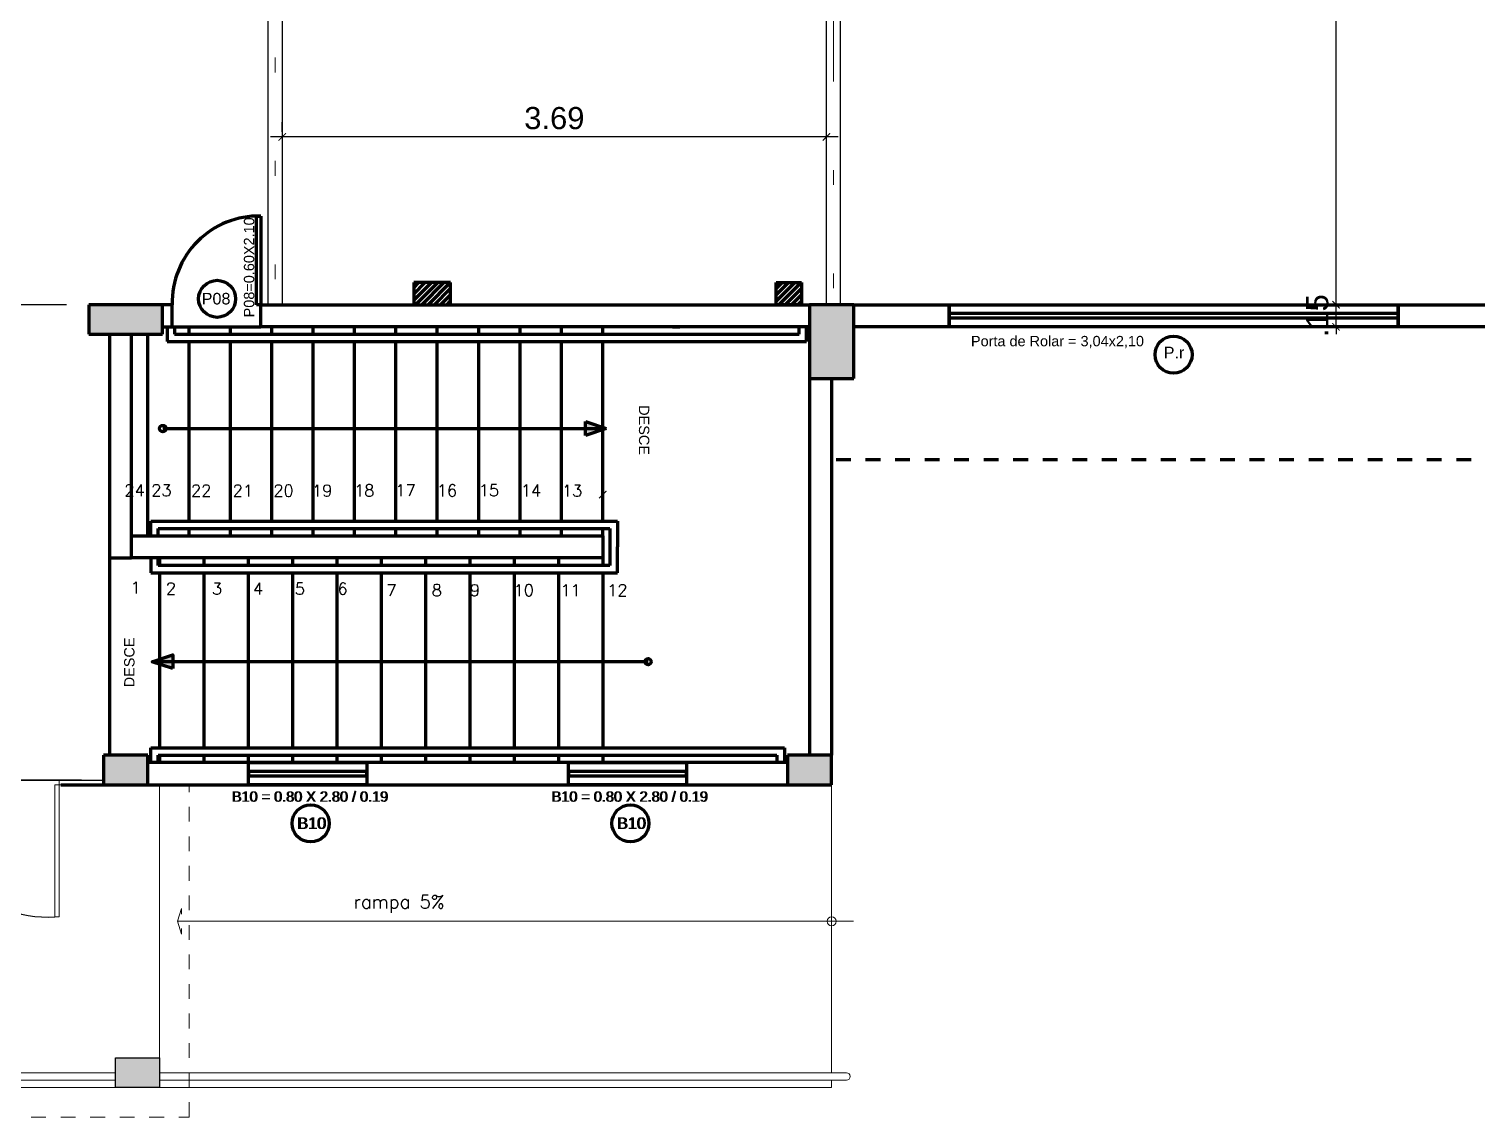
# Model space of a CAD drawing. Header units: metres. Extents: x -15851 to -15710, y 6781 to 6850.
# Drawn here: x -15735.37 to -15725.56, y 6816.99 to 6824.36 of the extents above; entities that cross this region are included whole.
import ezdxf

# ---------------------------------------------------------------- set-up
doc = ezdxf.new("R2010")
doc.units = ezdxf.units.M
for name, pattern in [('ACAD_ISO02W100', [15, 12, -3]), ('ACAD_ISO06W100', [36, 24, -3, 0, -3, 0, -3, 0, -3]), ('HIDDEN', [0.375, 0.25, -0.125])]:
    doc.linetypes.add(name, pattern=pattern)
for name, color, linetype in [('ARCO', 1, 'Continuous'), ('Divisórias de Gesso Acartonado', 42, 'Continuous'), ('ESQUADRIAS', 2, 'Continuous'), ('pilares', 253, 'Continuous'), ('TEXTO', 7, 'Continuous'), ('Texto Esquadrias', 7, 'Continuous')]:
    doc.layers.add(name, color=color, linetype=linetype)
for name, color, linetype, lineweight in [('BANCADA', 152, 'Continuous', 30), ('cota', 18, 'Continuous', 9), ('Eixo', 1, 'ACAD_ISO06W100', 0), ('linha', 1, 'Continuous', 9), ('Linha 1', 1, 'Continuous', 13), ('Linha 2', 2, 'Continuous', 20), ('linha2', 2, 'Continuous', 20), ('parede', 8, 'Continuous', 80), ('parede-0', 1, 'Continuous', 30), ('PISO', 8, 'Continuous', 13), ('projeção', 25, 'ACAD_ISO02W100', 9)]:
    doc.layers.add(name, color=color, linetype=linetype, lineweight=lineweight)
doc.styles.add('AMBI', font='arial.ttf')
doc.styles.add('arial', font='arial.ttf')
doc.styles.add('romans', font='romans.shx')
doc.dimstyles.new('1-50', dxfattribs={"dimtxt": 0.15, "dimasz": 0.05, "dimexe": 0.1, "dimexo": 0.15, "dimgap": 0.05, "dimtad": 1, "dimzin": 4, "dimdsep": 46, "dimtxsty": 'arial', "dimblk": 'ARCHTICK', "dimcen": 0, "dimdle": 0.08, "dimclrd": 256, "dimclre": 256, "dimclrt": 256, "dimadec": 1, "dimazin": 0, "dimtfac": 1, "dimtix": 1, "dimtmove": 0, "dimatfit": 0, "dimldrblk": 'ARCHTICK', "dimfxl": 1, "dimtolj": 1, "dimarcsym": 0})

# ---------------------------------------------------------------- blocks, each defined once
blk = doc.blocks.new('_ArchTick')
at = {"color": 0, "linetype": 'ByBlock', "const_width": 0.15}
blk.add_lwpolyline([(-0.5, -0.5), (0.5, 0.5)], dxfattribs=at)
blk = doc.blocks.new('*D260')
at = {"layer": 'cota', "lineweight": -2, "transparency": 16777216}
for p, q in [((-15733.6511, 6823.6587), (-15733.6511, 6823.7244)), ((-15729.9661, 6823.6587), (-15729.9661, 6823.7244)), ((-15729.8861, 6823.6244), (-15733.7311, 6823.6244))]:
    blk.add_line(p, q, dxfattribs=at)
at = {"layer": 'Defpoints', "color": 0, "transparency": 16777216}
for p in [(-15733.6511, 6823.6244), (-15733.6511, 6823.5087), (-15729.9661, 6823.5087)]:
    blk.add_point(p, dxfattribs=at)
at = {"layer": 'cota', "lineweight": -2, "transparency": 16777216, "xscale": 0.05, "yscale": 0.05, "zscale": 0.05, "rotation": 180}
blk.add_blockref('_ArchTick', (-15733.6511, 6823.6244), dxfattribs=at)
at = {"layer": 'cota', "lineweight": -2, "transparency": 16777216, "xscale": 0.05, "yscale": 0.05, "zscale": 0.05}
blk.add_blockref('_ArchTick', (-15729.9661, 6823.6244), dxfattribs=at)
at = {"layer": 'cota', "transparency": 16777216, "insert": (-15731.8086, 6823.751), "char_height": 0.15, "attachment_point": 5, "style": 'arial'}
blk.add_mtext('\\A1;3.69', dxfattribs=at)
blk = doc.blocks.new('*D267')
at = {"layer": 'cota', "lineweight": -2, "transparency": 16777216}
for p, q in [((-15726.5157, 6822.4887), (-15726.5157, 6822.5387)), ((-15726.4993, 6822.4887), (-15726.6157, 6822.4887)), ((-15726.5157, 6822.3387), (-15726.5157, 6822.4887)), ((-15726.4993, 6822.3387), (-15726.6157, 6822.3387)), ((-15726.5157, 6822.3387), (-15726.5157, 6822.2887))]:
    blk.add_line(p, q, dxfattribs=at)
at = {"layer": 'Defpoints', "color": 0, "transparency": 16777216}
for p in [(-15726.5157, 6822.4887), (-15726.3493, 6822.4887), (-15726.3493, 6822.3387)]:
    blk.add_point(p, dxfattribs=at)
at = {"layer": 'cota', "lineweight": -2, "transparency": 16777216, "xscale": 0.05, "yscale": 0.05, "zscale": 0.05}
for p, rotation in [((-15726.5157, 6822.4887), 270), ((-15726.5157, 6822.3387), 90)]:
    blk.add_blockref('_ArchTick', p, dxfattribs=dict(at, rotation=rotation))
at = {"layer": 'cota', "transparency": 16777216, "insert": (-15726.6423, 6822.4137), "char_height": 0.15, "attachment_point": 5, "rotation": 90, "style": 'arial'}
blk.add_mtext('\\A1;.15', dxfattribs=at)
blk = doc.blocks.new('*D268')
at = {"layer": 'cota', "lineweight": -2, "transparency": 16777216}
for p, q in [((-15726.5157, 6822.4087), (-15726.5157, 6828.4037)), ((-15726.4993, 6828.3237), (-15726.6157, 6828.3237)), ((-15726.4993, 6822.4887), (-15726.6157, 6822.4887))]:
    blk.add_line(p, q, dxfattribs=at)
at = {"layer": 'Defpoints', "color": 0, "transparency": 16777216}
for p in [(-15726.5157, 6828.3237), (-15726.3493, 6828.3237), (-15726.3493, 6822.4887)]:
    blk.add_point(p, dxfattribs=at)
at = {"layer": 'cota', "lineweight": -2, "transparency": 16777216, "xscale": 0.05, "yscale": 0.05, "zscale": 0.05}
for p, rotation in [((-15726.5157, 6828.3237), 90), ((-15726.5157, 6822.4887), 270)]:
    blk.add_blockref('_ArchTick', p, dxfattribs=dict(at, rotation=rotation))
at = {"layer": 'cota', "transparency": 16777216, "insert": (-15726.6423, 6825.4062), "char_height": 0.15, "attachment_point": 5, "rotation": 90, "style": 'arial'}
blk.add_mtext('\\A1;5.84', dxfattribs=at)
blk = doc.blocks.new('*D383')
at = {"layer": 'cota', "lineweight": -2, "transparency": 16777216}
for p, q in [((-15735.7145, 6819.1887), (-15735.7145, 6822.5687)), ((-15735.1111, 6822.4887), (-15735.8145, 6822.4887)), ((-15735.0111, 6819.2687), (-15735.8145, 6819.2687))]:
    blk.add_line(p, q, dxfattribs=at)
at = {"layer": 'Defpoints', "color": 0, "transparency": 16777216}
for p in [(-15735.7145, 6822.4887), (-15734.9611, 6822.4887), (-15734.8611, 6819.2687)]:
    blk.add_point(p, dxfattribs=at)
at = {"layer": 'cota', "lineweight": -2, "transparency": 16777216, "xscale": 0.05, "yscale": 0.05, "zscale": 0.05}
for p, rotation in [((-15735.7145, 6822.4887), 90), ((-15735.7145, 6819.2687), 270)]:
    blk.add_blockref('_ArchTick', p, dxfattribs=dict(at, rotation=rotation))
at = {"layer": 'cota', "transparency": 16777216, "insert": (-15735.8412, 6820.8787), "char_height": 0.15, "attachment_point": 5, "rotation": 90, "style": 'arial'}
blk.add_mtext('\\A1;3.22', dxfattribs=at)
blk = doc.blocks.new('*D384')
at = {"layer": 'cota', "lineweight": -2, "transparency": 16777216}
for p, q in [((-15735.7145, 6822.4087), (-15735.7145, 6825.6537)), ((-15735.7628, 6825.5737), (-15735.8145, 6825.5737)), ((-15735.1111, 6822.4887), (-15735.8145, 6822.4887))]:
    blk.add_line(p, q, dxfattribs=at)
at = {"layer": 'Defpoints', "color": 0, "transparency": 16777216}
for p in [(-15735.7145, 6825.5737), (-15735.6128, 6825.5737), (-15734.9611, 6822.4887)]:
    blk.add_point(p, dxfattribs=at)
at = {"layer": 'cota', "lineweight": -2, "transparency": 16777216, "xscale": 0.05, "yscale": 0.05, "zscale": 0.05}
for p, rotation in [((-15735.7145, 6825.5737), 90), ((-15735.7145, 6822.4887), 270)]:
    blk.add_blockref('_ArchTick', p, dxfattribs=dict(at, rotation=rotation))
at = {"layer": 'cota', "transparency": 16777216, "insert": (-15735.8412, 6824.0312), "char_height": 0.15, "attachment_point": 5, "rotation": 90, "style": 'arial'}
blk.add_mtext('\\A1;3.09', dxfattribs=at)
blk = doc.blocks.new('sdifjlksd')
at = {"layer": 'pilares'}
for points in [[(-15674.2, 6817.3887), (-15674.5, 6817.3887), (-15674.5, 6817.1887), (-15674.2, 6817.1887)], [(-15671.43, 6817.3887), (-15671.73, 6817.3887), (-15671.73, 6817.1887), (-15671.43, 6817.1887)]]:
    blk.add_hatch(color=8, dxfattribs=at).paths.add_polyline_path(points)
at = {"layer": 'ARCO', "color": 8}
for centre, start, end in [((-15673.8239, 6819.1676), 266.80202, 7.0376), ((-15672.186, 6819.1676), 172.9624, 273.19798)]:
    blk.add_arc(centre, 0.8252, start, end, dxfattribs=at)
at = {"layer": 'ESQUADRIAS', "color": 8}
for p, q in [((-15670.8275, 6819.3887), (-15670.0275, 6819.3887)), ((-15668.6625, 6819.3887), (-15667.8625, 6819.3887)), ((-15670.0275, 6819.2387), (-15670.8275, 6819.2387)), ((-15667.8625, 6819.2387), (-15668.6625, 6819.2387))]:
    blk.add_line(p, q, dxfattribs=at)
at = {"layer": 'ESQUADRIAS', "color": 8, "linetype": 'ByBlock', "ltscale": 0.15}
for points in [[(-15670.0275, 6819.3287), (-15670.8275, 6819.3287), (-15670.8275, 6819.2987), (-15670.0275, 6819.2987)], [(-15667.8625, 6819.3287), (-15668.6625, 6819.3287), (-15668.6625, 6819.2987), (-15667.8625, 6819.2987)]]:
    blk.add_lwpolyline(points, close=True, dxfattribs=at)
at = {"layer": 'linha', "color": 8}
for p, q in [((-15671.43, 6819.4387), (-15671.43, 6819.3887)), ((-15671.43, 6819.4387), (-15671.43, 6819.3887)), ((-15671.13, 6819.4387), (-15671.13, 6819.3887)), ((-15671.13, 6819.4387), (-15671.13, 6819.3887)), ((-15670.83, 6819.4387), (-15670.83, 6819.3887)), ((-15670.83, 6819.4387), (-15670.83, 6819.3887)), ((-15670.53, 6819.4387), (-15670.53, 6819.3887)), ((-15670.53, 6819.4387), (-15670.53, 6819.3887)), ((-15670.23, 6819.4387), (-15670.23, 6819.3887)), ((-15670.23, 6819.4387), (-15670.23, 6819.3887)), ((-15669.93, 6819.4387), (-15669.93, 6819.3887)), ((-15669.63, 6819.4387), (-15669.63, 6819.3887)), ((-15669.33, 6819.4387), (-15669.33, 6819.3887)), ((-15669.03, 6819.4387), (-15669.03, 6819.3887)), ((-15668.73, 6819.4387), (-15668.73, 6819.3887)), ((-15668.43, 6819.4387), (-15668.43, 6819.3887)), ((-15674.5, 6819.2387), (-15674.5, 6817.3387)), ((-15674.2, 6819.2387), (-15674.15, 6819.2387)), ((-15671.43, 6819.2387), (-15671.43, 6817.3887)), ((-15666.88, 6819.2387), (-15666.88, 6817.2887)), ((-15671.43, 6817.2387), (-15671.43, 6817.1887)), ((-15666.88, 6817.2387), (-15666.88, 6817.1887)), ((-15671.73, 6817.1887), (-15674.2, 6817.1887)), ((-15666.88, 6817.1887), (-15671.43, 6817.1887))]:
    blk.add_line(p, q, dxfattribs=at)
at = {"layer": 'Linha 1', "color": 8}
blk.add_line((-15671.3093, 6818.3137), (-15666.732, 6818.3137), dxfattribs=at)
blk.add_lwpolyline([(-15671.2825, 6818.3612), (-15671.2825, 6818.4013), (-15671.3093, 6818.3137), (-15671.2825, 6818.2261), (-15671.2825, 6818.2662)], dxfattribs=at)
blk.add_circle((-15666.88, 6818.3137), 0.03, dxfattribs=at)
at = {"layer": 'Linha 2', "color": 8}
blk.add_line((-15674.2, 6819.4387), (-15674.2, 6819.4087), dxfattribs=at)
for points in [[(-15674.2, 6819.2687), (-15673.9, 6819.2687), (-15673.9, 6819.2387), (-15674.2, 6819.2387)], [(-15673.87, 6819.2387), (-15673.87, 6818.3437), (-15673.9, 6818.3437), (-15673.9, 6819.2387)], [(-15672.14, 6819.2387), (-15672.14, 6818.3437), (-15672.11, 6818.3437), (-15672.11, 6819.2387)], [(-15671.81, 6819.2387), (-15672.11, 6819.2387), (-15672.11, 6819.2687), (-15671.81, 6819.2687)]]:
    blk.add_lwpolyline(points, close=True, dxfattribs=at)
at = {"layer": 'linha2', "color": 8}
for p, q in [((-15674.45, 6819.2387), (-15674.45, 6817.3887)), ((-15674.4, 6819.2387), (-15674.4, 6817.3887)), ((-15671.73, 6817.2887), (-15674.2, 6817.2887)), ((-15671.73, 6817.2387), (-15674.2, 6817.2387)), ((-15666.78, 6817.2887), (-15671.43, 6817.2887)), ((-15666.78, 6817.2387), (-15671.43, 6817.2387))]:
    blk.add_line(p, q, dxfattribs=at)
for points in [[(-15671.4898, 6819.3887), (-15671.4898, 6819.4887), (-15668.0181, 6819.4887)], [(-15668.0181, 6819.4887), (-15667.2001, 6819.4887), (-15667.2001, 6819.3887)], [(-15671.4398, 6819.3887), (-15671.4398, 6819.4387), (-15668.0181, 6819.4387)], [(-15668.0181, 6819.4387), (-15667.2501, 6819.4387), (-15667.2501, 6819.3887)]]:
    blk.add_lwpolyline(points, dxfattribs=at)
blk.add_arc((-15666.78, 6817.2637), 0.025, 270, 90, dxfattribs=at)
at = {"layer": 'parede', "color": 8}
for p, q in [((-15674.2, 6819.4387), (-15674.2, 6819.2387)), ((-15674.2, 6819.2387), (-15674.5, 6819.2387)), ((-15672.1, 6819.2387), (-15666.88, 6819.2387))]:
    blk.add_line(p, q, dxfattribs=at)
at = {"layer": 'parede', "color": 8, "linetype": 'ByBlock', "lineweight": -2}
blk.add_line((-15675.1461, 6818.9416), (-15675.1761, 6818.9416), dxfattribs=at)
at = {"layer": 'parede', "color": 8}
for points in [[(-15667.18, 6819.3887), (-15671.51, 6819.3887)], [(-15671.51, 6819.2387), (-15670.8275, 6819.2387), (-15670.8275, 6819.3887), (-15671.51, 6819.3887)], [(-15667.18, 6819.3887), (-15667.8625, 6819.3887), (-15667.8625, 6819.2387), (-15667.18, 6819.2387)], [(-15671.51, 6819.2387), (-15667.18, 6819.2387)]]:
    blk.add_lwpolyline(points, dxfattribs=at)
blk.add_lwpolyline([(-15668.6625, 6819.3887), (-15670.0275, 6819.3887), (-15670.0275, 6819.2387), (-15668.6625, 6819.2387)], close=True, dxfattribs=at)
at = {"layer": 'parede', "color": 8, "linetype": 'ByBlock', "lineweight": -2}
for points in [[(-15676.3642, 6818.9416), (-15675.1761, 6818.9416)], [(-15674.53, 6818.9416), (-15675.1461, 6818.9416)]]:
    blk.add_lwpolyline(points, dxfattribs=at)
at = {"layer": 'parede', "color": 8}
blk.add_solid([(-15674.53, 6818.955), (-15674.45, 6818.9416), (-15674.53, 6818.9283)], dxfattribs=at)
at = {"layer": 'parede-0', "color": 8}
blk.add_line((-15674.2, 6819.2687), (-15671.81, 6819.2687), dxfattribs=at)
at = {"layer": 'pilares', "color": 8}
for points in [[(-15674.5, 6819.2387), (-15674.2, 6819.2387), (-15674.2, 6819.4387), (-15674.5, 6819.4387)], [(-15671.81, 6819.2387), (-15671.51, 6819.2387), (-15671.51, 6819.4387), (-15671.81, 6819.4387)], [(-15667.18, 6819.2387), (-15666.88, 6819.2387), (-15666.88, 6819.4387), (-15667.18, 6819.4387)], [(-15674.5, 6817.3887), (-15674.2, 6817.3887), (-15674.2, 6817.1887), (-15674.5, 6817.1887)], [(-15671.73, 6817.3887), (-15671.43, 6817.3887), (-15671.43, 6817.1887), (-15671.73, 6817.1887)]]:
    blk.add_lwpolyline(points, close=True, dxfattribs=at)
at = {"layer": 'PISO', "color": 8}
blk.add_line((-15673.9, 6819.2687), (-15672.11, 6819.2687), dxfattribs=at)
at = {"layer": 'projeção', "color": 8, "linetype": 'HIDDEN', "ltscale": 0.15}
blk.add_lwpolyline([(-15674.5, 6819.4387), (-15674.7, 6819.4387), (-15674.7, 6816.9887), (-15671.23, 6816.9887), (-15671.23, 6819.2387)], dxfattribs=at)
at = {"layer": 'Texto Esquadrias', "color": 8}
for centre in [(-15673.2872, 6819.0858), (-15670.4077, 6818.977), (-15668.2427, 6818.977)]:
    blk.add_circle(centre, 0.1254, dxfattribs=at)
at = {"layer": 'linha', "color": 8, "style": 'romans'}
blk.add_text('P3', height=0.1, dxfattribs=at).set_placement((-15674.1057, 6818.8432))
at = {"layer": 'parede', "color": 8, "insert": (-15675.2261, 6819.075), "char_height": 0.1, "attachment_point": 3, "style": 'romans'}
blk.add_mtext('barra de apoio \\Paço inoxidavél', dxfattribs=at)
at = {"layer": 'TEXTO', "color": 8, "style": 'romans'}
blk.add_text('rampa 5%%% ', height=0.09, dxfattribs=at).set_placement((-15670.118, 6818.4012))
at = {"layer": 'Texto Esquadrias', "color": 8, "style": 'AMBI'}
for s, insert, char_height, width, attachment_point in [('P09=1.79X2.10', (-15673.7487, 6819.3168), 0.07, 0.697014, 7), ('B10 = 0.80 X 2.80 / 0.19', (-15670.9367, 6819.1224), 0.07, 1.100632, 7), ('B10 = 0.80 X 2.80 / 0.19', (-15668.7717, 6819.1224), 0.07, 1.100632, 7), ('P09', (-15673.2016, 6819.1262), 0.07833, 1.166286, 3), ('B10', (-15670.4932, 6819.0175), 0.07833, 0.193387, 1), ('B10', (-15668.3282, 6819.0175), 0.07833, 0.193387, 1)]:
    blk.add_mtext(s, dxfattribs=dict(at, insert=insert, char_height=char_height, width=width, attachment_point=attachment_point))
blk = doc.blocks.new('flksdf')
at = {"layer": 'parede'}
h = blk.add_hatch(color=256, dxfattribs=at)
h.paths.add_polyline_path([(-15678.4175, 6819.4387), (-15678.7175, 6819.4387), (-15678.7175, 6819.2387), (-15678.4175, 6819.2387)])
h.paths.add_polyline_path([(-15683.0475, 6819.4387), (-15683.3475, 6819.4387), (-15683.3475, 6819.2387), (-15683.0475, 6819.2387)])
h.paths.add_polyline_path([(-15685.7375, 6819.4387), (-15686.0375, 6819.4387), (-15686.0375, 6819.2387), (-15685.7375, 6819.2387)])
h.paths.add_polyline_path([(-15687.8275, 6822.4887), (-15688.1275, 6822.4887), (-15688.1275, 6821.9887), (-15687.8275, 6821.9887)])
h.paths.add_polyline_path([(-15692.6075, 6822.4887), (-15692.9075, 6822.4887), (-15692.9075, 6821.9887), (-15692.6075, 6821.9887)])
h.paths.add_polyline_path([(-15697.3875, 6822.4887), (-15697.6875, 6822.4887), (-15697.6875, 6821.9887), (-15697.3875, 6821.9887)])
h.paths.add_polyline_path([(-15697.3875, 6828.5887), (-15697.6875, 6828.5887), (-15697.6875, 6828.0887), (-15697.3875, 6828.0887)])
h.paths.add_polyline_path([(-15692.6075, 6828.5887), (-15692.9075, 6828.5887), (-15692.9075, 6828.0887), (-15692.6075, 6828.0887)])
h.paths.add_polyline_path([(-15687.8275, 6828.5887), (-15688.1275, 6828.5887), (-15688.1275, 6828.0887), (-15687.8275, 6828.0887)])
h.paths.add_polyline_path([(-15683.0475, 6828.5887), (-15683.3475, 6828.5887), (-15683.3475, 6828.0887), (-15683.0475, 6828.0887)])
h.paths.add_polyline_path([(-15678.2675, 6828.5887), (-15678.5675, 6828.5887), (-15678.5675, 6828.0887), (-15678.2675, 6828.0887)])
h.paths.add_polyline_path([(-15678.2675, 6822.4887), (-15678.5675, 6822.4887), (-15678.5675, 6821.9887), (-15678.2675, 6821.9887)])
h.paths.add_polyline_path([(-15673.4875, 6822.4887), (-15673.7875, 6822.4887), (-15673.7875, 6821.9887), (-15673.4875, 6821.9887)])
h.paths.add_polyline_path([(-15673.4875, 6828.5887), (-15673.7875, 6828.5887), (-15673.7875, 6828.0887), (-15673.4875, 6828.0887)])
h.paths.add_polyline_path([(-15673.4875, 6834.8187), (-15673.7875, 6834.8187), (-15673.7875, 6834.3187), (-15673.4875, 6834.3187)])
h.paths.add_polyline_path([(-15678.2675, 6834.8187), (-15678.5675, 6834.8187), (-15678.5675, 6834.3187), (-15678.2675, 6834.3187)])
h.paths.add_polyline_path([(-15680.5975, 6832.8387), (-15680.8975, 6832.8387), (-15680.8975, 6832.6387), (-15680.5975, 6832.6387)])
h.paths.add_polyline_path([(-15683.1625, 6834.8187), (-15683.4625, 6834.8187), (-15683.4625, 6834.3187), (-15683.1625, 6834.3187)])
h.paths.add_polyline_path([(-15687.6325, 6834.8187), (-15687.9325, 6834.8187), (-15687.9325, 6834.3187), (-15687.6325, 6834.3187)])
h.paths.add_polyline_path([(-15685.4375, 6832.8387), (-15685.7375, 6832.8387), (-15685.7375, 6832.6387), (-15685.4375, 6832.6387)])
h.paths.add_polyline_path([(-15690.2775, 6832.8387), (-15690.5775, 6832.8387), (-15690.5775, 6832.6387), (-15690.2775, 6832.6387)])
h.paths.add_polyline_path([(-15692.6075, 6834.8187), (-15692.9075, 6834.8187), (-15692.9075, 6834.3187), (-15692.6075, 6834.3187)])
h.paths.add_polyline_path([(-15697.3875, 6834.8187), (-15697.6875, 6834.8187), (-15697.6875, 6834.3187), (-15697.3875, 6834.3187)])
h.paths.add_polyline_path([(-15692.2575, 6838.2687), (-15692.6575, 6838.2687), (-15692.6575, 6838.0687), (-15692.2575, 6838.0687)])
h.paths.add_polyline_path([(-15687.7775, 6838.2687), (-15688.1775, 6838.2687), (-15688.1775, 6838.0687), (-15687.7775, 6838.0687)])
h.paths.add_polyline_path([(-15682.9975, 6838.2687), (-15683.3975, 6838.2687), (-15683.3975, 6838.0687), (-15682.9975, 6838.0687)])
h.paths.add_polyline_path([(-15678.5275, 6838.2687), (-15678.9275, 6838.2687), (-15678.9275, 6838.0687), (-15678.5275, 6838.0687)])
blk.add_hatch(color=256, dxfattribs=at).paths.add_polyline_path([(-15682.9475, 6822.4887), (-15683.4475, 6822.4887), (-15683.4475, 6822.2887), (-15682.9475, 6822.2887)])
h = blk.add_hatch(color=256, dxfattribs=at)
h.dxf.hatch_style = 1
h.paths.add_polyline_path([(-15680.085, 6821.6033), (-15679.9452, 6821.6502), (-15680.085, 6821.6502)])
h.paths.add_polyline_path([(-15680.085, 6821.6502), (-15679.9452, 6821.6502), (-15680.085, 6821.6971)])
h = blk.add_hatch(color=256, dxfattribs=at)
h.dxf.hatch_style = 1
h.paths.add_polyline_path([(-15682.8785, 6820.1183), (-15683.0183, 6820.0714), (-15682.8785, 6820.0714)])
h.paths.add_polyline_path([(-15682.8785, 6820.0714), (-15683.0183, 6820.0714), (-15682.8785, 6820.0245)])
for p, q in [((-15682.3125, 6822.4887), (-15682.3125, 6823.0887)), ((-15682.3125, 6823.0887), (-15682.2825, 6823.0887)), ((-15682.2825, 6823.0887), (-15682.2825, 6822.4887)), ((-15680.9975, 6822.6387), (-15681.2475, 6822.6387)), ((-15681.2475, 6822.6387), (-15681.2475, 6822.4887)), ((-15680.9975, 6822.4887), (-15680.9975, 6822.6387)), ((-15678.7925, 6822.4887), (-15678.7925, 6822.6387)), ((-15678.7925, 6822.6387), (-15678.6225, 6822.6387)), ((-15678.6225, 6822.6387), (-15678.6225, 6822.4887)), ((-15682.9475, 6822.4887), (-15683.4475, 6822.4887)), ((-15683.4475, 6822.4887), (-15683.4475, 6822.2887)), ((-15682.8825, 6822.4887), (-15682.9475, 6822.4887)), ((-15682.9475, 6822.2887), (-15682.9475, 6822.4887)), ((-15682.8825, 6822.3387), (-15682.8825, 6822.4887)), ((-15682.2825, 6822.4887), (-15682.3125, 6822.4887)), ((-15682.2825, 6822.3387), (-15682.2825, 6822.4887)), ((-15682.2825, 6822.4887), (-15678.5675, 6822.4887)), ((-15681.2475, 6822.4887), (-15680.9975, 6822.4887)), ((-15678.6225, 6822.4887), (-15678.7925, 6822.4887)), ((-15678.2675, 6822.4887), (-15678.5675, 6822.4887)), ((-15678.5675, 6822.4887), (-15678.5675, 6821.9887)), ((-15678.2675, 6821.9887), (-15678.2675, 6822.4887)), ((-15678.2675, 6822.4887), (-15677.6225, 6822.4887)), ((-15677.6225, 6822.3387), (-15677.6225, 6822.4887)), ((-15677.6225, 6822.4887), (-15674.5825, 6822.4887)), ((-15677.6225, 6822.4887), (-15677.6225, 6822.3387)), ((-15674.5825, 6822.4287), (-15677.6225, 6822.4287)), ((-15677.6225, 6822.4287), (-15677.6225, 6822.3987)), ((-15674.5825, 6822.4887), (-15674.5825, 6822.3387)), ((-15674.5825, 6822.3387), (-15674.5825, 6822.4887)), ((-15674.5825, 6822.4887), (-15673.7875, 6822.4887)), ((-15674.5825, 6822.3987), (-15674.5825, 6822.4287)), ((-15682.9475, 6822.3387), (-15682.8825, 6822.3387)), ((-15682.9176, 6822.3387), (-15682.9176, 6822.2387)), ((-15682.8825, 6822.3387), (-15682.2825, 6822.3387)), ((-15682.8676, 6822.3387), (-15682.8676, 6822.2887)), ((-15678.5675, 6822.3387), (-15682.2825, 6822.3387)), ((-15681.0875, 6822.2887), (-15681.0875, 6822.3387)), ((-15680.8075, 6822.2887), (-15680.8075, 6822.3387)), ((-15680.5275, 6822.2887), (-15680.5275, 6822.3387)), ((-15680.2475, 6822.2887), (-15680.2475, 6822.3387)), ((-15679.9675, 6822.2887), (-15679.9675, 6822.3387)), ((-15679.4947, 6822.3387), (-15679.4447, 6822.3387)), ((-15678.6376, 6822.2887), (-15678.6376, 6822.3387)), ((-15678.5876, 6822.2387), (-15678.5876, 6822.3387)), ((-15677.6225, 6822.3387), (-15678.2675, 6822.3387)), ((-15677.6225, 6822.3987), (-15674.5825, 6822.3987)), ((-15674.5825, 6822.3387), (-15677.6225, 6822.3387)), ((-15673.7875, 6822.3387), (-15674.5825, 6822.3387)), ((-15683.4475, 6822.2887), (-15682.9475, 6822.2887)), ((-15683.3075, 6822.2887), (-15683.3075, 6820.7737)), ((-15683.1575, 6820.7737), (-15683.1575, 6822.2887)), ((-15683.0475, 6820.9237), (-15683.0475, 6822.2887)), ((-15682.9176, 6822.2387), (-15679.5556, 6822.2387)), ((-15682.8676, 6822.2887), (-15679.5556, 6822.2887)), ((-15682.7675, 6821.0237), (-15682.7675, 6822.2387)), ((-15682.4875, 6821.0237), (-15682.4875, 6822.2387)), ((-15682.2075, 6821.0237), (-15682.2075, 6822.2387)), ((-15681.9275, 6821.0237), (-15681.9275, 6822.2387)), ((-15681.6475, 6821.0237), (-15681.6475, 6822.2387)), ((-15681.3675, 6821.0237), (-15681.3675, 6822.2387)), ((-15681.0875, 6821.0237), (-15681.0875, 6822.2387)), ((-15680.8075, 6821.0237), (-15680.8075, 6822.2387)), ((-15680.5275, 6821.0237), (-15680.5275, 6822.2387)), ((-15680.2475, 6821.0237), (-15680.2475, 6822.2387)), ((-15679.9675, 6821.0237), (-15679.9675, 6822.2387)), ((-15679.5556, 6822.2887), (-15678.6376, 6822.2887)), ((-15679.5556, 6822.2387), (-15678.5876, 6822.2387)), ((-15678.5675, 6821.9887), (-15678.5675, 6819.4387)), ((-15678.5675, 6821.9887), (-15678.2675, 6821.9887)), ((-15678.4175, 6821.9887), (-15678.4175, 6819.4387)), ((-15682.9464, 6821.6502), (-15679.9452, 6821.6502)), ((-15680.085, 6821.6971), (-15679.9452, 6821.6502)), ((-15680.085, 6821.6033), (-15680.085, 6821.6971)), ((-15679.9452, 6821.6502), (-15680.085, 6821.6033)), ((-15679.9675, 6821.1737), (-15679.9675, 6821.3034)), ((-15683.0273, 6820.9246), (-15683.0273, 6821.0237)), ((-15683.0273, 6821.0237), (-15679.8683, 6821.0237)), ((-15682.9773, 6820.9237), (-15682.9773, 6820.9737)), ((-15682.9773, 6820.9737), (-15679.9183, 6820.9737)), ((-15682.7675, 6820.9237), (-15682.7675, 6820.9737)), ((-15682.4875, 6820.9237), (-15682.4875, 6820.9737)), ((-15682.2075, 6820.9237), (-15682.2075, 6820.9737)), ((-15681.9275, 6820.9237), (-15681.9275, 6820.9737)), ((-15681.6475, 6820.9237), (-15681.6475, 6820.9737)), ((-15681.3675, 6820.9237), (-15681.3675, 6820.9737)), ((-15681.0875, 6820.9237), (-15681.0875, 6820.9737)), ((-15680.8075, 6820.9237), (-15680.8075, 6820.9737)), ((-15680.5275, 6820.9237), (-15680.5275, 6820.9737)), ((-15680.2475, 6820.9237), (-15680.2475, 6820.9737)), ((-15679.9675, 6820.9237), (-15679.9675, 6820.9737)), ((-15679.9183, 6820.9737), (-15679.9183, 6820.8487)), ((-15679.8683, 6821.0237), (-15679.8683, 6820.8487)), ((-15683.1575, 6820.9237), (-15679.9675, 6820.9237)), ((-15683.1575, 6820.7737), (-15683.1575, 6820.9237)), ((-15679.9675, 6820.9237), (-15679.9675, 6820.7737)), ((-15679.9183, 6820.8487), (-15679.9183, 6820.7237)), ((-15679.8683, 6820.6737), (-15679.8683, 6820.8487)), ((-15683.3075, 6820.7737), (-15683.3075, 6819.4387)), ((-15683.3075, 6820.7737), (-15683.1575, 6820.7737)), ((-15679.9675, 6820.7737), (-15683.1575, 6820.7737)), ((-15683.0273, 6820.7737), (-15683.0273, 6820.6737)), ((-15682.9773, 6820.7237), (-15682.9773, 6820.7737)), ((-15682.9675, 6820.7737), (-15682.9675, 6820.7237)), ((-15682.6675, 6820.7737), (-15682.6675, 6820.7237)), ((-15682.3675, 6820.7737), (-15682.3675, 6820.7237)), ((-15682.0675, 6820.7737), (-15682.0675, 6820.7237)), ((-15681.7675, 6820.7737), (-15681.7675, 6820.7237)), ((-15681.4675, 6820.7737), (-15681.4675, 6820.7237)), ((-15681.1675, 6820.7737), (-15681.1675, 6820.7237)), ((-15680.8675, 6820.7737), (-15680.8675, 6820.7237)), ((-15680.5675, 6820.7737), (-15680.5675, 6820.7237)), ((-15680.2675, 6820.7737), (-15680.2675, 6820.7237)), ((-15679.9675, 6820.7737), (-15679.9675, 6820.7237)), ((-15683.0273, 6820.6737), (-15679.8683, 6820.6737)), ((-15679.9183, 6820.7237), (-15682.9773, 6820.7237)), ((-15682.9675, 6820.6737), (-15682.9675, 6819.4887)), ((-15682.9675, 6820.6737), (-15682.9675, 6819.4887)), ((-15682.6675, 6820.6737), (-15682.6675, 6819.4887)), ((-15682.3675, 6820.6737), (-15682.3675, 6819.4887)), ((-15682.0675, 6820.6737), (-15682.0675, 6819.4887)), ((-15681.7675, 6820.6737), (-15681.7675, 6819.4887)), ((-15681.4675, 6820.6737), (-15681.4675, 6819.4887)), ((-15681.1675, 6820.6737), (-15681.1675, 6819.4887)), ((-15680.8675, 6820.6737), (-15680.8675, 6819.4887)), ((-15680.5675, 6820.6737), (-15680.5675, 6819.4887)), ((-15680.2675, 6820.6737), (-15680.2675, 6819.4887)), ((-15679.9675, 6820.6737), (-15679.9675, 6819.4887)), ((-15679.6608, 6820.0714), (-15683.0183, 6820.0714)), ((-15683.0273, 6819.3887), (-15683.0273, 6819.4887)), ((-15683.0273, 6819.4887), (-15679.5556, 6819.4887)), ((-15679.5556, 6819.4887), (-15678.7376, 6819.4887)), ((-15678.7376, 6819.4887), (-15678.7376, 6819.3887)), ((-15683.0475, 6819.4387), (-15683.3475, 6819.4387)), ((-15683.3475, 6819.4387), (-15683.3475, 6819.2387)), ((-15683.0475, 6819.2387), (-15683.0475, 6819.4387)), ((-15682.365, 6819.3887), (-15683.0475, 6819.3887)), ((-15678.7175, 6819.3887), (-15683.0475, 6819.3887)), ((-15682.9773, 6819.3887), (-15682.9773, 6819.4387)), ((-15682.9773, 6819.4387), (-15679.5556, 6819.4387)), ((-15682.9675, 6819.4387), (-15682.9675, 6819.3887)), ((-15682.9675, 6819.4387), (-15682.9675, 6819.3887)), ((-15682.6675, 6819.4387), (-15682.6675, 6819.3887)), ((-15682.6675, 6819.4387), (-15682.6675, 6819.3887)), ((-15682.3675, 6819.4387), (-15682.3675, 6819.3887)), ((-15682.3675, 6819.4387), (-15682.3675, 6819.3887)), ((-15682.365, 6819.3887), (-15681.565, 6819.3887)), ((-15682.365, 6819.2387), (-15682.365, 6819.3887)), ((-15682.0675, 6819.4387), (-15682.0675, 6819.3887)), ((-15682.0675, 6819.4387), (-15682.0675, 6819.3887)), ((-15681.7675, 6819.4387), (-15681.7675, 6819.3887)), ((-15681.7675, 6819.4387), (-15681.7675, 6819.3887)), ((-15680.2, 6819.3887), (-15681.565, 6819.3887)), ((-15681.565, 6819.3887), (-15681.565, 6819.2387)), ((-15681.4675, 6819.4387), (-15681.4675, 6819.3887)), ((-15681.1675, 6819.4387), (-15681.1675, 6819.3887)), ((-15680.8675, 6819.4387), (-15680.8675, 6819.3887)), ((-15680.5675, 6819.4387), (-15680.5675, 6819.3887)), ((-15680.2675, 6819.4387), (-15680.2675, 6819.3887)), ((-15680.2, 6819.3887), (-15679.4, 6819.3887)), ((-15680.2, 6819.2387), (-15680.2, 6819.3887)), ((-15679.9675, 6819.4387), (-15679.9675, 6819.3887)), ((-15679.5556, 6819.4387), (-15678.7876, 6819.4387)), ((-15679.4947, 6819.3887), (-15679.4447, 6819.3887)), ((-15678.7175, 6819.3887), (-15679.4, 6819.3887)), ((-15679.4, 6819.3887), (-15679.4, 6819.2387)), ((-15678.7876, 6819.4387), (-15678.7876, 6819.3887)), ((-15678.4175, 6819.4387), (-15678.7175, 6819.4387)), ((-15678.7175, 6819.4387), (-15678.7175, 6819.2387)), ((-15678.4175, 6819.2387), (-15678.4175, 6819.4387)), ((-15681.565, 6819.3287), (-15682.365, 6819.3287)), ((-15682.365, 6819.3287), (-15682.365, 6819.2987)), ((-15682.365, 6819.2987), (-15681.565, 6819.2987)), ((-15681.565, 6819.2987), (-15681.565, 6819.3287)), ((-15679.4, 6819.3287), (-15680.2, 6819.3287)), ((-15680.2, 6819.3287), (-15680.2, 6819.2987)), ((-15680.2, 6819.2987), (-15679.4, 6819.2987)), ((-15679.4, 6819.2987), (-15679.4, 6819.3287)), ((-15683.3475, 6819.2687), (-15683.3475, 6819.2387)), ((-15683.3475, 6819.2387), (-15683.0475, 6819.2387)), ((-15683.0475, 6819.2387), (-15682.365, 6819.2387)), ((-15683.0475, 6819.2387), (-15678.7175, 6819.2387)), ((-15681.565, 6819.2387), (-15682.365, 6819.2387)), ((-15681.565, 6819.2387), (-15680.2, 6819.2387)), ((-15679.4, 6819.2387), (-15680.2, 6819.2387)), ((-15679.4, 6819.2387), (-15678.7175, 6819.2387)), ((-15678.7175, 6819.2387), (-15678.4175, 6819.2387))]:
    blk.add_line(p, q, dxfattribs=at)
at = {"layer": 'parede', "linetype": 'Continuous'}
for p, q in [((-15681.2475, 6822.6033), (-15681.2121, 6822.6387)), ((-15681.2475, 6822.5609), (-15681.1697, 6822.6387)), ((-15681.2475, 6822.5185), (-15681.1273, 6822.6387)), ((-15681.2348, 6822.4887), (-15681.0848, 6822.6387)), ((-15681.1924, 6822.4887), (-15681.0424, 6822.6387)), ((-15681.15, 6822.4887), (-15681, 6822.6387)), ((-15678.7925, 6822.5976), (-15678.7514, 6822.6387)), ((-15678.7925, 6822.5552), (-15678.709, 6822.6387)), ((-15678.7925, 6822.5128), (-15678.6665, 6822.6387)), ((-15678.7741, 6822.4887), (-15678.6241, 6822.6387)), ((-15681.1076, 6822.4887), (-15680.9975, 6822.5988)), ((-15681.0651, 6822.4887), (-15680.9975, 6822.5564)), ((-15678.7317, 6822.4887), (-15678.6225, 6822.5979)), ((-15678.6893, 6822.4887), (-15678.6225, 6822.5555)), ((-15681.0227, 6822.4887), (-15680.9975, 6822.5139)), ((-15678.6468, 6822.4887), (-15678.6225, 6822.5131))]:
    blk.add_line(p, q, dxfattribs=at)
at = {"layer": 'parede', "ltscale": 0.15}
for p, q in [((-15682.7675, 6822.2887), (-15682.7675, 6822.3387)), ((-15682.4875, 6822.2887), (-15682.4875, 6822.3387)), ((-15682.2075, 6822.2887), (-15682.2075, 6822.3387)), ((-15681.9275, 6822.2887), (-15681.9275, 6822.3387)), ((-15681.6475, 6822.2887), (-15681.6475, 6822.3387)), ((-15681.3675, 6822.2887), (-15681.3675, 6822.3387)), ((-15681.3675, 6822.2887), (-15681.3675, 6822.3387))]:
    blk.add_line(p, q, dxfattribs=at)
at = {"layer": 'parede', "linetype": 'HIDDEN', "ltscale": 0.15}
blk.add_line((-15673.4875, 6821.4387), (-15678.4175, 6821.4387), dxfattribs=at)
at = {"layer": 'parede'}
blk.add_lwpolyline([(-15682.8785, 6820.0245), (-15683.0183, 6820.0714), (-15682.8785, 6820.1183)], close=True, dxfattribs=at)
for centre, radius in [((-15682.5786, 6822.5284), 0.1254), ((-15676.1025, 6822.1504), 0.1254), ((-15679.6608, 6820.0714), 0.0216), ((-15681.9451, 6818.977), 0.1254), ((-15679.7801, 6818.977), 0.1254)]:
    blk.add_circle(centre, radius, dxfattribs=at)
at = {"layer": 'parede', "ltscale": 0.15}
blk.add_circle((-15682.9464, 6821.6502), 0.0216, dxfattribs=at)
at = {"layer": 'parede'}
blk.add_arc((-15682.2975, 6822.5037), 0.5852, 88.5312, 181.4688, dxfattribs=at)
at = {"layer": 'BANCADA'}
blk.add_blockref('sdifjlksd', (-11.5375, 0), dxfattribs=at)
at = {"layer": 'parede', "xscale": 0.05, "yscale": 0.05, "zscale": 0.05, "rotation": 180}
blk.add_blockref('_ArchTick', (-15679.9675, 6821.2034), dxfattribs=at)
at = {"layer": 'parede', "style": 'AMBI'}
for s, height, rotation, p in [('P08=0.60X2.10', 0.07, 90, (-15682.3273, 6822.4029)), ('P.r', 0.07833, 360, (-15676.1689, 6822.1255)), ('DESCE', 0.07, 270, (-15679.7222, 6821.8082)), ('DESCE', 0.07, 90, (-15683.1379, 6819.8983)), ('B10', 0.07833, 360, (-15682.0387, 6818.9389)), ('B10', 0.07833, 360, (-15679.8737, 6818.9389))]:
    blk.add_text(s, height=height, rotation=rotation, dxfattribs=at).set_placement(p)
at = {"layer": 'parede'}
for s, height, style, p in [('P08', 0.07833, 'AMBI', (-15682.6829, 6822.4903)), ('Porta de Rolar = 3,04x2,10', 0.07, 'AMBI', (-15677.4741, 6822.2072)), ('24', 0.08, 'romans', (-15683.2059, 6821.1918)), ('23', 0.08, 'romans', (-15683.0243, 6821.1918)), ('22', 0.08, 'romans', (-15682.7549, 6821.1895)), ('21', 0.08, 'romans', (-15682.4728, 6821.1895)), ('20', 0.08, 'romans', (-15682.1973, 6821.1895)), ('19', 0.08, 'romans', (-15681.9356, 6821.1895)), ('18', 0.08, 'romans', (-15681.6508, 6821.1908)), ('17', 0.08, 'romans', (-15681.3716, 6821.1922)), ('16', 0.08, 'romans', (-15681.091, 6821.1908)), ('15', 0.08, 'romans', (-15680.8063, 6821.1922)), ('14', 0.08, 'romans', (-15680.5219, 6821.1908)), ('13', 0.08, 'romans', (-15680.2432, 6821.1895)), ('1', 0.08, 'romans', (-15683.1642, 6820.5332)), ('2', 0.08, 'romans', (-15682.9252, 6820.5266)), ('3', 0.08, 'romans', (-15682.6134, 6820.5266)), ('4', 0.08, 'romans', (-15682.3357, 6820.5258)), ('5', 0.08, 'romans', (-15682.0524, 6820.5258)), ('6', 0.08, 'romans', (-15681.7631, 6820.5258)), ('7', 0.08, 'romans', (-15681.4319, 6820.5153)), ('8', 0.08, 'romans', (-15681.1251, 6820.5153)), ('9', 0.08, 'romans', (-15680.8671, 6820.5153)), ('10', 0.08, 'romans', (-15680.5707, 6820.5153)), ('11', 0.08, 'romans', (-15680.2535, 6820.5153)), ('12', 0.08, 'romans', (-15679.9368, 6820.5153)), ('B10 = 0.80 X 2.80 / 0.19', 0.07, 'AMBI', (-15682.4813, 6819.1236)), ('B10 = 0.80 X 2.80 / 0.19', 0.07, 'AMBI', (-15680.3163, 6819.1236))]:
    blk.add_text(s, height=height, dxfattribs=dict(at, style=style)).set_placement(p)

msp = doc.modelspace()

# ---------------------------------------------------------------- linework, layer by layer
at = {"layer": 'Divisórias de Gesso Acartonado'}
for p, q in [((-15729.9661, 6822.4887), (-15729.9661, 6828.0887)), ((-15729.8711, 6822.4887), (-15729.8711, 6828.0887))]:
    msp.add_line(p, q, dxfattribs=at)
msp.add_lwpolyline([(-15733.7461, 6822.4887), (-15733.7461, 6824.6937), (-15733.7461, 6824.6937), (-15733.6511, 6824.6937), (-15733.6511, 6824.6237), (-15732.4311, 6824.6237), (-15732.4311, 6827.7731), (-15731.4419, 6828.3537), (-15731.2061, 6828.3537), (-15731.2061, 6828.2587), (-15731.4161, 6828.2587), (-15732.3361, 6827.7187), (-15732.3361, 6824.5287), (-15733.6511, 6824.5287), (-15733.6511, 6822.4887)], dxfattribs=at)
at = {"layer": 'Eixo', "ltscale": 0.2}
for p, q in [((-15733.6986, 6829.5617), (-15733.6986, 6822.3775)), ((-15729.9186, 6828.8), (-15729.9186, 6822.3775))]:
    msp.add_line(p, q, dxfattribs=at)

# ---------------------------------------------------------------- block references
at = {"layer": 'BANCADA'}
msp.add_blockref('flksdf', (-51.5136, 0), dxfattribs=at)

# ---------------------------------------------------------------- dimensions: what is measured, and where the dimension line sits
at = {"layer": 'cota'}
for base, p1, p2, picture, middle in [((-15726.5157477135, 6828.3236738358), (-15726.3493389458, 6822.4886738358), (-15726.3493389458, 6828.3236738358), '*D268', (-15726.6423336616, 6825.4061738358)), ((-15735.7145183265, 6825.5736738358), (-15734.961088308, 6822.4886738358), (-15735.6128041992, 6825.5736738358), '*D384', (-15735.8411554343, 6824.0311738358))]:
    dim = msp.add_linear_dim(base=base, p1=p1, p2=p2, angle=90, dimstyle='1-50', override={"dimtmove": 1}, dxfattribs=at)
    dim.commit()
    dim.dimension.update_dxf_attribs({"geometry": picture, "text_midpoint": middle})
dim = msp.add_linear_dim(base=(-15733.651088308, 6823.6244050341), p1=(-15729.966088308, 6823.5086738358), p2=(-15733.651088308, 6823.5086738358), dimstyle='1-50', dxfattribs=at)
dim.commit()
dim.dimension.update_dxf_attribs({"geometry": '*D260', "text_midpoint": (-15731.808588308, 6823.7510421418)})
for base, p1, p2, picture, middle in [((-15735.7145, 6822.4887), (-15734.8611, 6819.2687), (-15734.9611, 6822.4887), '*D383', (-15735.8412, 6820.8787)), ((-15726.5157, 6822.4887), (-15726.3493, 6822.3387), (-15726.3493, 6822.4887), '*D267', (-15726.6423, 6822.4137))]:
    dim = msp.add_linear_dim(base=base, p1=p1, p2=p2, angle=90, dimstyle='1-50', dxfattribs=at)
    dim.commit()
    dim.dimension.update_dxf_attribs({"geometry": picture, "text_midpoint": middle})

doc.saveas('drawing.dxf')
